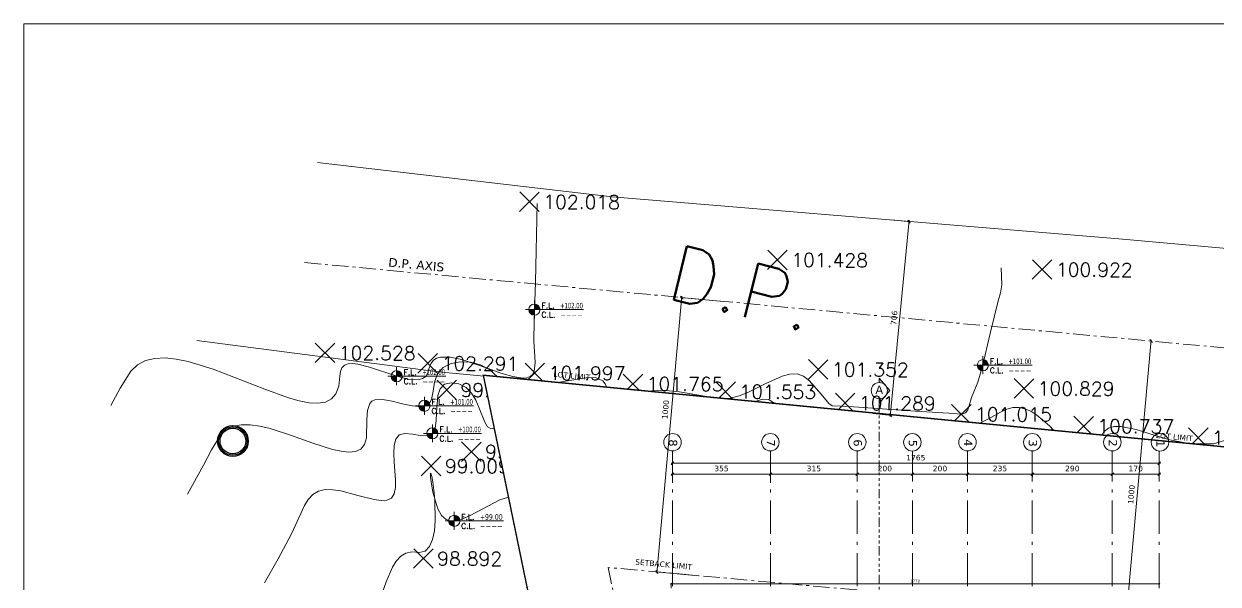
# Model space of a CAD drawing. Header units: inches. Extents: x -48 to 777, y -156 to 510.
# Drawn here: x 169.95 to 213.27, y 254.98 to 275.31 of the extents above; entities that cross this region are included whole.
import ezdxf
from ezdxf.enums import TextEntityAlignment as Align

# ---------------------------------------------------------------- set-up
doc = ezdxf.new("R2010")
doc.units = ezdxf.units.IN
doc.header["$MEASUREMENT"] = 0
doc.set_wipeout_variables(frame=1)
for name, pattern in [('ACAD_ISO06W100', [36, 24, -3, 0, -3, 0, -3, 0, -3]), ('ACAD_ISO10W100', [18, 12, -3, 0, -3]), ('HIDDEN', [0.375, 0.25, -0.125]), ('NUHA', [1.45, 0.75, -0.25, 0.2, -0.25])]:
    doc.linetypes.add(name, pattern=pattern)
doc.layers.get('Defpoints').update_dxf_attribs({"lineweight": 5})
for name, color, linetype, lineweight in [('A-ANNOTATION', 34, 'Continuous', 5), ('A-AXIS', 253, 'ACAD_ISO10W100', 5), ('A-AXIS ST', 251, 'ACAD_ISO10W100', 5), ('A-DIM', 9, 'Continuous', 5), ('A-HIDDEN', 254, 'HIDDEN', 5), ('A-LEVELS', 139, 'Continuous', 20), ('A-LIMIT LOT', 235, 'ACAD_ISO10W100', 20), ('A-LIMIT ROAD', 69, 'Continuous', 20), ('A-NOTES', 151, 'Continuous', 20), ('A-SIGNS1', 20, 'Continuous', 15), ('A-SIGNS2', 30, 'Continuous', 15), ('A-TEXT', 50, 'Continuous', 15)]:
    doc.layers.add(name, color=color, linetype=linetype, lineweight=lineweight)
doc.layers.add('pts pc', color=7, linetype='Continuous')
doc.styles.add('2mm', font='simplex.shx', dxfattribs={"height": 0.5})
doc.styles.add('5mm', font='simplex_.ttf', dxfattribs={"height": 5})
doc.styles.add('ROMAND', font='verdana.ttf')
doc.styles.add('ROMANS', font='romans__.ttf', dxfattribs={"height": 0.14})
doc.styles.add('Stretch', font='GOTHIC.TTF', dxfattribs={"width": 0.75, "height": 0.2})
doc.dimstyles.new('M-1.100', dxfattribs={"dimtxt": 0.2, "dimasz": 0.1, "dimexe": 0.05, "dimexo": 0.05, "dimgap": 0.1, "dimtad": 1, "dimlfac": 100, "dimrnd": 0.5, "dimzin": 9, "dimdsep": 46, "dimtxsty": 'ROMAND', "dimblk": 'OBLIQUE', "dimcen": 1, "dimdle": 0.05, "dimclrd": 256, "dimclre": 256, "dimclrt": 2, "dimadec": 0, "dimazin": 0, "dimtfac": 0.666667, "dimtmove": 2, "dimatfit": 3, "dimfxl": 0.04, "dimtolj": 1, "dimtzin": 5, "dimlwd": -1, "dimlwe": -1, "dimarcsym": 0})
doc.dimstyles.new('M-1.50', dxfattribs={"dimtxt": 0.1, "dimasz": 0.05, "dimexe": 0.025, "dimexo": 0.025, "dimgap": 0.05, "dimtad": 1, "dimlfac": 100, "dimrnd": 0.5, "dimzin": 9, "dimdsep": 46, "dimtxsty": 'ROMAND', "dimblk": 'OBLIQUE', "dimcen": 1, "dimdle": 0.025, "dimclrd": 256, "dimclre": 256, "dimclrt": 2, "dimadec": 0, "dimazin": 0, "dimtfac": 0.666667, "dimtmove": 2, "dimatfit": 3, "dimfxl": 0.04, "dimtolj": 1, "dimtzin": 5, "dimlwd": -1, "dimlwe": -1, "dimarcsym": 0})

# ---------------------------------------------------------------- blocks, each defined once
blk = doc.blocks.new('_Oblique')
at = {"color": 0, "linetype": 'ByBlock', "lineweight": -2}
blk.add_line((-0.5, -0.5), (0.5, 0.5), dxfattribs=at)
blk = doc.blocks.new('*D541')
at = {"layer": 'A-DIM', "transparency": 16777216}
for p, q in [((633.919, 335.179), (637.569, 335.179)), ((633.969, 334.867), (633.969, 335.229)), ((637.519, 334.867), (637.519, 335.229))]:
    blk.add_line(p, q, dxfattribs=at)
at = {"layer": 'Defpoints', "color": 0, "transparency": 16777216}
for p in [(637.519, 335.179), (633.969, 334.817), (637.519, 334.817)]:
    blk.add_point(p, dxfattribs=at)
at = {"layer": 'A-DIM', "transparency": 16777216, "xscale": 0.1, "yscale": 0.1, "zscale": 0.1, "rotation": 180}
blk.add_blockref('_Oblique', (633.969, 335.179), dxfattribs=at)
at = {"layer": 'A-DIM', "transparency": 16777216, "xscale": 0.1, "yscale": 0.1, "zscale": 0.1}
blk.add_blockref('_Oblique', (637.519, 335.179), dxfattribs=at)
at = {"layer": 'A-DIM', "color": 2, "transparency": 16777216, "insert": (635.744, 335.383), "char_height": 0.2, "attachment_point": 5, "style": 'ROMAND'}
blk.add_mtext('\\A1;355', dxfattribs=at)
blk = doc.blocks.new('*D542')
at = {"layer": 'A-DIM', "transparency": 16777216}
for p, q in [((637.469, 335.179), (640.719, 335.179)), ((637.519, 334.867), (637.519, 335.229)), ((640.669, 334.999), (640.669, 335.229))]:
    blk.add_line(p, q, dxfattribs=at)
at = {"layer": 'Defpoints', "color": 0, "transparency": 16777216}
for p in [(640.669, 335.179), (640.669, 334.949), (637.519, 334.817)]:
    blk.add_point(p, dxfattribs=at)
at = {"layer": 'A-DIM', "transparency": 16777216, "xscale": 0.1, "yscale": 0.1, "zscale": 0.1, "rotation": 180}
blk.add_blockref('_Oblique', (637.519, 335.179), dxfattribs=at)
at = {"layer": 'A-DIM', "transparency": 16777216, "xscale": 0.1, "yscale": 0.1, "zscale": 0.1}
blk.add_blockref('_Oblique', (640.669, 335.179), dxfattribs=at)
at = {"layer": 'A-DIM', "color": 2, "transparency": 16777216, "insert": (639.094, 335.383), "char_height": 0.2, "attachment_point": 5, "style": 'ROMAND'}
blk.add_mtext('\\A1;315', dxfattribs=at)
blk = doc.blocks.new('*D543')
at = {"layer": 'A-DIM', "transparency": 16777216}
for p, q in [((640.619, 335.179), (642.719, 335.179)), ((640.669, 334.999), (640.669, 335.229)), ((642.669, 335.065), (642.669, 335.229))]:
    blk.add_line(p, q, dxfattribs=at)
at = {"layer": 'Defpoints', "color": 0, "transparency": 16777216}
for p in [(640.669, 334.949), (642.669, 335.179), (642.669, 335.015)]:
    blk.add_point(p, dxfattribs=at)
at = {"layer": 'A-DIM', "transparency": 16777216, "xscale": 0.1, "yscale": 0.1, "zscale": 0.1, "rotation": 180}
blk.add_blockref('_Oblique', (640.669, 335.179), dxfattribs=at)
at = {"layer": 'A-DIM', "transparency": 16777216, "xscale": 0.1, "yscale": 0.1, "zscale": 0.1}
blk.add_blockref('_Oblique', (642.669, 335.179), dxfattribs=at)
at = {"layer": 'A-DIM', "color": 2, "transparency": 16777216, "insert": (641.669, 335.383), "char_height": 0.2, "attachment_point": 5, "style": 'ROMAND'}
blk.add_mtext('\\A1;200', dxfattribs=at)
blk = doc.blocks.new('*D544')
at = {"layer": 'A-DIM', "transparency": 16777216}
for p, q in [((642.619, 335.179), (644.719, 335.179)), ((642.669, 335.065), (642.669, 335.229)), ((644.669, 335.065), (644.669, 335.229))]:
    blk.add_line(p, q, dxfattribs=at)
at = {"layer": 'Defpoints', "color": 0, "transparency": 16777216}
for p in [(642.669, 335.015), (644.669, 335.179), (644.669, 335.015)]:
    blk.add_point(p, dxfattribs=at)
at = {"layer": 'A-DIM', "transparency": 16777216, "xscale": 0.1, "yscale": 0.1, "zscale": 0.1, "rotation": 180}
blk.add_blockref('_Oblique', (642.669, 335.179), dxfattribs=at)
at = {"layer": 'A-DIM', "transparency": 16777216, "xscale": 0.1, "yscale": 0.1, "zscale": 0.1}
blk.add_blockref('_Oblique', (644.669, 335.179), dxfattribs=at)
at = {"layer": 'A-DIM', "color": 2, "transparency": 16777216, "insert": (643.669, 335.383), "char_height": 0.2, "attachment_point": 5, "style": 'ROMAND'}
blk.add_mtext('\\A1;200', dxfattribs=at)
blk = doc.blocks.new('*D545')
at = {"layer": 'A-DIM', "transparency": 16777216}
for p, q in [((644.619, 335.179), (647.069, 335.179)), ((644.669, 335.065), (644.669, 335.229)), ((647.019, 335.065), (647.019, 335.229))]:
    blk.add_line(p, q, dxfattribs=at)
at = {"layer": 'Defpoints', "color": 0, "transparency": 16777216}
for p in [(644.669, 335.015), (647.019, 335.179), (647.019, 335.015)]:
    blk.add_point(p, dxfattribs=at)
at = {"layer": 'A-DIM', "transparency": 16777216, "xscale": 0.1, "yscale": 0.1, "zscale": 0.1, "rotation": 180}
blk.add_blockref('_Oblique', (644.669, 335.179), dxfattribs=at)
at = {"layer": 'A-DIM', "transparency": 16777216, "xscale": 0.1, "yscale": 0.1, "zscale": 0.1}
blk.add_blockref('_Oblique', (647.019, 335.179), dxfattribs=at)
at = {"layer": 'A-DIM', "color": 2, "transparency": 16777216, "insert": (645.844, 335.383), "char_height": 0.2, "attachment_point": 5, "style": 'ROMAND'}
blk.add_mtext('\\A1;235', dxfattribs=at)
blk = doc.blocks.new('*D546')
at = {"layer": 'A-DIM', "transparency": 16777216}
for p, q in [((646.969, 335.179), (649.969, 335.179)), ((647.019, 335.065), (647.019, 335.229)), ((649.919, 335.083), (649.919, 335.229))]:
    blk.add_line(p, q, dxfattribs=at)
at = {"layer": 'Defpoints', "color": 0, "transparency": 16777216}
for p in [(647.019, 335.015), (649.919, 335.179), (649.919, 335.033)]:
    blk.add_point(p, dxfattribs=at)
at = {"layer": 'A-DIM', "transparency": 16777216, "xscale": 0.1, "yscale": 0.1, "zscale": 0.1, "rotation": 180}
blk.add_blockref('_Oblique', (647.019, 335.179), dxfattribs=at)
at = {"layer": 'A-DIM', "transparency": 16777216, "xscale": 0.1, "yscale": 0.1, "zscale": 0.1}
blk.add_blockref('_Oblique', (649.919, 335.179), dxfattribs=at)
at = {"layer": 'A-DIM', "color": 2, "transparency": 16777216, "insert": (648.469, 335.383), "char_height": 0.2, "attachment_point": 5, "style": 'ROMAND'}
blk.add_mtext('\\A1;290', dxfattribs=at)
blk = doc.blocks.new('*D547')
at = {"layer": 'A-DIM', "transparency": 16777216}
for p, q in [((649.869, 335.179), (651.669, 335.179)), ((649.919, 335.083), (649.919, 335.229)), ((651.619, 335.036), (651.619, 335.229))]:
    blk.add_line(p, q, dxfattribs=at)
at = {"layer": 'Defpoints', "color": 0, "transparency": 16777216}
for p in [(649.919, 335.033), (651.619, 335.179), (651.619, 334.986)]:
    blk.add_point(p, dxfattribs=at)
at = {"layer": 'A-DIM', "transparency": 16777216, "xscale": 0.1, "yscale": 0.1, "zscale": 0.1, "rotation": 180}
blk.add_blockref('_Oblique', (649.919, 335.179), dxfattribs=at)
at = {"layer": 'A-DIM', "transparency": 16777216, "xscale": 0.1, "yscale": 0.1, "zscale": 0.1}
blk.add_blockref('_Oblique', (651.619, 335.179), dxfattribs=at)
at = {"layer": 'A-DIM', "color": 2, "transparency": 16777216, "insert": (650.769, 335.383), "char_height": 0.2, "attachment_point": 5, "style": 'ROMAND'}
blk.add_mtext('\\A1;170', dxfattribs=at)
blk = doc.blocks.new('*D548')
at = {"layer": 'A-DIM', "transparency": 16777216}
for p, q in [((651.669, 335.572), (633.919, 335.572)), ((633.969, 334.867), (633.969, 335.622)), ((651.619, 335.036), (651.619, 335.622))]:
    blk.add_line(p, q, dxfattribs=at)
at = {"layer": 'Defpoints', "color": 0, "transparency": 16777216}
for p in [(633.969, 335.572), (651.619, 334.986), (633.969, 334.817)]:
    blk.add_point(p, dxfattribs=at)
at = {"layer": 'A-DIM', "transparency": 16777216, "xscale": 0.1, "yscale": 0.1, "zscale": 0.1, "rotation": 180}
blk.add_blockref('_Oblique', (633.969, 335.572), dxfattribs=at)
at = {"layer": 'A-DIM', "transparency": 16777216, "xscale": 0.1, "yscale": 0.1, "zscale": 0.1}
blk.add_blockref('_Oblique', (651.619, 335.572), dxfattribs=at)
at = {"layer": 'A-DIM', "color": 2, "transparency": 16777216, "insert": (642.794, 335.776), "char_height": 0.2, "attachment_point": 5, "style": 'ROMAND'}
blk.add_mtext('\\A1;1765', dxfattribs=at)
blk = doc.blocks.new('*D1070')
at = {"layer": 'A-DIM', "transparency": 16777216}
for p, q in [((193.402, 254.987), (211.152, 254.987)), ((193.427, 254.833), (193.427, 255.012)), ((211.127, 254.833), (211.127, 255.012))]:
    blk.add_line(p, q, dxfattribs=at)
at = {"layer": 'Defpoints', "color": 0, "transparency": 16777216}
for p in [(193.427, 254.808), (211.127, 254.987), (211.127, 254.808)]:
    blk.add_point(p, dxfattribs=at)
at = {"layer": 'A-DIM', "transparency": 16777216, "xscale": 0.05, "yscale": 0.05, "zscale": 0.05, "rotation": 180}
blk.add_blockref('_Oblique', (193.427, 254.987), dxfattribs=at)
at = {"layer": 'A-DIM', "transparency": 16777216, "xscale": 0.05, "yscale": 0.05, "zscale": 0.05}
blk.add_blockref('_Oblique', (211.127, 254.987), dxfattribs=at)
at = {"layer": 'A-DIM', "color": 2, "transparency": 16777216, "insert": (202.277, 255.089), "char_height": 0.1, "attachment_point": 5, "style": 'ROMAND'}
blk.add_mtext('\\A1;1770', dxfattribs=at)
blk = doc.blocks.new('*D970')
at = {"layer": 'A-DIM', "transparency": 16777216}
for p, q in [((-315981.387, -27887.929), (-315982.076, -27895.053)), ((-315982.014, -27887.918), (-315981.342, -27887.983)), ((-315982.693, -27894.943), (-315982.021, -27895.008))]:
    blk.add_line(p, q, dxfattribs=at)
at = {"layer": 'Defpoints', "color": 0, "transparency": 16777216}
for p in [(-315982.064, -27887.914), (-315982.743, -27894.939), (-315982.071, -27895.004)]:
    blk.add_point(p, dxfattribs=at)
at = {"layer": 'A-DIM', "transparency": 16777216, "xscale": 0.1, "yscale": 0.1, "zscale": 0.1}
for p, rotation in [((-315981.391, -27887.979), 84.4767322995288), ((-315982.071, -27895.004), 264.4767322995288)]:
    blk.add_blockref('_Oblique', p, dxfattribs=dict(at, rotation=rotation))
at = {"layer": 'A-DIM', "color": 2, "transparency": 16777216, "insert": (-315981.934, -27891.471), "char_height": 0.2, "attachment_point": 5, "rotation": 84.4767, "style": 'ROMAND'}
blk.add_mtext('\\A1;706', dxfattribs=at)
blk = doc.blocks.new('*D971')
at = {"layer": 'A-DIM', "transparency": 16777216}
for p, q in [((-315989.632, -27890.686), (-315990.54, -27900.737)), ((-315988.126, -27890.872), (-315989.686, -27890.731)), ((-315989.025, -27900.824), (-315990.585, -27900.683))]:
    blk.add_line(p, q, dxfattribs=at)
at = {"layer": 'Defpoints', "color": 0, "transparency": 16777216}
for p in [(-315988.077, -27890.877), (-315990.535, -27900.687), (-315988.975, -27900.828)]:
    blk.add_point(p, dxfattribs=at)
at = {"layer": 'A-DIM', "transparency": 16777216, "xscale": 0.1, "yscale": 0.1, "zscale": 0.1}
for p, rotation in [((-315989.636, -27890.736), 84.83901183361434), ((-315990.535, -27900.687), 264.8390118336143)]:
    blk.add_blockref('_Oblique', p, dxfattribs=dict(at, rotation=rotation))
at = {"layer": 'A-DIM', "color": 2, "transparency": 16777216, "insert": (-315990.223, -27894.799), "char_height": 0.2, "attachment_point": 5, "rotation": 84.839, "style": 'ROMAND'}
blk.add_mtext('\\A1;1000', dxfattribs=at)
blk = doc.blocks.new('*D972')
at = {"layer": 'A-DIM', "transparency": 16777216}
blk.add_line((-315972.608, -27892.263), (-315973.513, -27902.275), dxfattribs=at)
at = {"layer": 'Defpoints', "color": 0, "transparency": 16777216}
for p in [(-315972.613, -27892.312), (-315973.508, -27902.225), (-315973.508, -27902.225)]:
    blk.add_point(p, dxfattribs=at)
at = {"layer": 'A-DIM', "transparency": 16777216, "xscale": 0.1, "yscale": 0.1, "zscale": 0.1}
for p, rotation in [((-315972.613, -27892.312), 84.83901183355006), ((-315973.508, -27902.225), 264.8390118335501)]:
    blk.add_blockref('_Oblique', p, dxfattribs=dict(at, rotation=rotation))
at = {"layer": 'A-DIM', "color": 2, "transparency": 16777216, "insert": (-315973.33, -27897.876), "char_height": 0.2, "attachment_point": 5, "rotation": 84.839, "style": 'ROMAND'}
blk.add_mtext('\\A1;1000', dxfattribs=at)
blk = doc.blocks.new('GXFHGCGFCD')
at = {"layer": 'A-SIGNS1', "linetype": 'NUHA'}
h = blk.add_hatch(color=256, dxfattribs=at)
h.paths.add_polyline_path([(90.382, 61.33), (90.382, 61.17), (90.542, 61.17, 0.414214)])
h.paths.add_polyline_path([(90.382, 61.17), (90.222, 61.17, 0.414214), (90.382, 61.01)])
at = {"layer": 'A-SIGNS1'}
for p, q in [((90.382, 60.914), (90.382, 61.426)), ((90.126, 61.17), (91.79, 61.17))]:
    blk.add_line(p, q, dxfattribs=at)
blk.add_circle((90.382, 61.17), 0.16, dxfattribs=at)
blk = doc.blocks.new('DGXFHXFGDFD')
at = {"layer": 'A-SIGNS1'}
blk.add_blockref('GXFHGCGFCD', (0, 0), dxfattribs=at)
at = {"layer": 'A-SIGNS2', "linetype": 'NUHA', "style": 'ROMANS'}
for s, p in [('F.L.', (90.583, 61.203)), ('C.L.', (90.583, 60.941))]:
    blk.add_text(s, height=0.16, dxfattribs=at).set_placement(p)
at = {"layer": 'A-SIGNS2', "style": 'ROMANS', "width": 0.910135, "flags": 4}
for tag, p, p2 in [('NIV.FINI', (91.116, 61.203), (91.79, 61.203)), ('NIV.BETON', (91.116, 60.941), (91.79, 60.941))]:
    blk.add_attdef(tag, text='', height=0.16, dxfattribs=at).set_placement(p, p2, align=Align.FIT)
blk = doc.blocks.new('ZDGFHGCGFF')
h = blk.add_hatch(color=256)
h.paths.add_polyline_path([(94.086, 59.804), (94.151, 59.726, 0.223535), (94.086, 59.756)])
h.paths.add_polyline_path([(94.151, 59.726), (94.195, 59.673), (94.151, 59.619, 0.17452), (94.17, 59.673, 0.17452)])
h.paths.add_polyline_path([(94.086, 59.589, 0.223535), (94.151, 59.619), (94.086, 59.541)])
for p, q in [((94.086, 59.756), (94.086, 59.804)), ((94.086, 59.804), (94.195, 59.673)), ((94.195, 59.673), (94.086, 59.541)), ((94.086, 59.541), (94.086, 59.589))]:
    blk.add_line(p, q)
blk.add_circle((94.086, 59.673), 0.0839)
blk = doc.blocks.new('GDFZXHGGBV')
at = {"layer": 'A-SIGNS1'}
blk.add_blockref('ZDGFHGCGFF', (0.388, 0), dxfattribs=at)
at = {"layer": 'A-SIGNS2', "linetype": 'ACAD_ISO06W100', "ltscale": 0.01, "style": 'Stretch', "flags": 12}
blk.add_attdef('A', text='', height=0.0883, dxfattribs=at).set_placement((94.474, 59.682), align=Align.MIDDLE)
blk = doc.blocks.new('AXIS')
at = {"layer": 'A-ANNOTATION'}
for centre in [(633.96853, 336.33642), (637.51853, 336.33642), (640.66853, 336.33642), (642.66853, 336.33501), (644.66853, 336.33642), (647.01853, 336.33642), (649.92022, 336.33642), (651.64843, 336.33501)]:
    blk.add_circle(centre, 0.31723, dxfattribs=at)
at = {"layer": 'A-AXIS ST', "ltscale": 0.1}
for p, q in [((633.96853, 296.91777), (633.96853, 336.01919)), ((637.51853, 296.91777), (637.51853, 336.01919)), ((640.66853, 296.91777), (640.66853, 336.01919)), ((642.66853, 296.91777), (642.66853, 336.01919)), ((644.66853, 296.91777), (644.66853, 336.01919)), ((647.01853, 296.91777), (647.01853, 336.01919)), ((649.91853, 296.91777), (649.91853, 336.01919)), ((651.61853, 296.91777), (651.61853, 336.01919))]:
    blk.add_line(p, q, dxfattribs=at)
at = {"layer": 'A-ANNOTATION', "char_height": 0.3, "width": 5.0170833, "attachment_point": 1, "rotation": 270, "style": 'ROMAND'}
for s, insert in [('\\pi2.402;8', (634.13847, 338.84375)), ('\\pi2.4059;7', (637.68847, 338.84375)), ('\\pi2.4024;6', (640.83847, 338.84375)), ('\\pi2.4108;5', (642.83847, 338.84233)), ('\\pi2.3951;4', (644.83697, 338.84375)), ('\\pi2.4097;3', (647.18847, 338.84375)), ('\\pi2.407;2', (650.09016, 338.84374)), ('\\pi2.4273;1', (651.81838, 338.84233))]:
    blk.add_mtext(s, dxfattribs=dict(at, insert=insert))
at = {"layer": 'A-DIM'}
for base, p1, p2, picture, middle in [((633.96853, 335.57217), (651.61853, 334.98568), (633.96853, 334.81666), '*D548', (642.79353, 335.77613)), ((637.51853, 335.17924), (633.96853, 334.81666), (637.51853, 334.81666), '*D541', (635.74353, 335.3834)), ((640.66853, 335.17924), (637.51853, 334.81666), (640.66853, 334.9485), '*D542', (639.09353, 335.3834)), ((642.66853, 335.17924), (640.66853, 334.9485), (642.66853, 335.01471), '*D543', (641.66853, 335.3834)), ((644.66853, 335.17924), (642.66853, 335.01471), (644.66853, 335.01475), '*D544', (643.66853, 335.3834)), ((647.01853, 335.17924), (644.66853, 335.01475), (647.01853, 335.01475), '*D545', (645.84353, 335.3834)), ((649.91853, 335.17924), (647.01853, 335.01475), (649.91853, 335.03273), '*D546', (648.46853, 335.3834)), ((651.61853, 335.17924), (649.91853, 335.03273), (651.61853, 334.98568), '*D547', (650.76853, 335.38333))]:
    dim = blk.add_linear_dim(base=base, p1=p1, p2=p2, dimstyle='M-1.100', dxfattribs=at)
    dim.commit()
    dim.dimension.update_dxf_attribs({"geometry": picture, "text_midpoint": middle})
blk = doc.blocks.new('LOT 688  TOPOGRAPHIC PLAN')
blk.add_circle((-316005.9171, -27895.93821), 0.55739)
at = {"layer": 'A-HIDDEN', "linetype": 'ACAD_ISO10W100', "ltscale": 0.05}
blk.add_line((-316003.31537, -27889.46215), (-315961.40493, -27893.35283), dxfattribs=at)
at = {"layer": 'A-LEVELS', "linetype": 'Continuous'}
for points in [[(-316010.34114, -27894.64581), (-316010.00251, -27894.01943), (-316009.62351, -27893.40383), (-316009.37992, -27893.17021), (-316009.08748, -27893.01798), (-316008.7518, -27892.93897), (-316008.37881, -27892.92432), (-316007.97444, -27892.96518), (-316007.54463, -27893.05271), (-316006.6324, -27893.33239), (-316004.76361, -27894.06247), (-316003.90195, -27894.37129), (-316003.51007, -27894.48068), (-316003.15206, -27894.54826), (-316002.83385, -27894.56517), (-316002.56138, -27894.52258), (-316002.34059, -27894.41164), (-316002.17739, -27894.22349), (-316002.07772, -27893.94929), (-316002.04, -27893.58977), (-316002.01605, -27893.41372), (-316001.95978, -27893.27679), (-316001.86426, -27893.18783), (-316001.73395, -27893.14124), (-316001.57362, -27893.13104), (-316001.38803, -27893.15127), (-316000.96012, -27893.25911), (-316000.0107, -27893.57714), (-315999.5654, -27893.69179), (-315999.1905, -27893.71318), (-315999.04136, -27893.67397), (-315998.92411, -27893.59353), (-315998.84351, -27893.46589), (-315998.79683, -27893.29467), (-315998.74187, -27893.13398), (-315998.65411, -27893.01538), (-315998.53605, -27892.93585), (-315998.39102, -27892.89133), (-315998.03347, -27892.89091), (-315997.60824, -27892.98143), (-315996.66184, -27893.30447), (-315996.19421, -27893.47158), (-315995.766, -27893.59882), (-315995.40397, -27893.65349), (-315995.25615, -27893.64339), (-315995.13492, -27893.60288), (-315995.04362, -27893.52788), (-315994.98548, -27893.41445), (-315994.95535, -27893.08726), (-315995.00701, -27892.30014), (-315994.99391, -27891.58421), (-315994.94398, -27890.17883), (-315994.88611, -27887.32207)], [(-316007.5579, -27897.86741), (-316006.97798, -27896.81437), (-316006.69092, -27896.25364), (-316006.36504, -27895.72494), (-316006.15768, -27895.52825), (-316005.90678, -27895.4032), (-316005.61537, -27895.34633), (-316005.29036, -27895.34757), (-316004.93862, -27895.39684), (-316004.56705, -27895.48407), (-316003.79195, -27895.73212), (-316003.02018, -27896.01112), (-316002.30684, -27896.24048), (-316001.9893, -27896.31136), (-316001.70703, -27896.33962), (-316001.46692, -27896.31516), (-316001.27585, -27896.22793), (-316001.14072, -27896.06784), (-316001.06838, -27895.82488), (-316001.05622, -27895.15648), (-316001.0371, -27894.82978), (-316000.95335, -27894.57779), (-316000.8742, -27894.49608), (-316000.76692, -27894.44805), (-316000.48419, -27894.4336), (-316000.13983, -27894.49289), (-315999.76893, -27894.5838), (-315999.4066, -27894.66421), (-315999.08795, -27894.69199), (-315998.84808, -27894.62503), (-315998.76847, -27894.54306), (-315998.71562, -27894.42803), (-315998.6575, -27894.13068), (-315998.60653, -27893.79859), (-315998.49541, -27893.49756), (-315998.28608, -27893.27282), (-315997.99834, -27893.12875), (-315997.65882, -27893.06495), (-315997.29414, -27893.08101), (-315996.93091, -27893.17654), (-315996.59576, -27893.35111), (-315996.31531, -27893.60434), (-315996.11265, -27893.93039), (-315995.9661, -27894.25485), (-315995.89754, -27894.37855), (-315995.82329, -27894.45617), (-315995.73684, -27894.47282), (-315995.63545, -27894.42812), (-315995.39538, -27894.22406), (-315995.11945, -27893.98795), (-315994.97324, -27893.90319), (-315994.82431, -27893.86479), (-315994.50834, -27893.87419), (-315993.04556, -27893.63094), (-315992.74, -27893.64814), (-315992.50312, -27893.75982), (-315992.41741, -27893.86096), (-315992.35723, -27893.99758), (-315992.3099, -27894.36733), (-315992.2912, -27894.54351), (-315992.24678, -27894.66197), (-315992.15526, -27894.68448), (-315992.01817, -27894.61526), (-315991.72712, -27894.43017), (-315991.45875, -27894.28867), (-315990.9198, -27894.12629), (-315990.3316, -27894.09384), (-315989.71284, -27894.15121), (-315989.08699, -27894.25808), (-315988.47648, -27894.37204), (-315988.17611, -27894.4021), (-315987.87131, -27894.38354), (-315987.55845, -27894.30344), (-315987.24056, -27894.1766), (-315986.60589, -27893.8589), (-315985.99967, -27893.58272), (-315985.71733, -27893.50778), (-315985.45424, -27893.50033), (-315985.21445, -27893.5794), (-315985.00086, -27893.7598), (-315984.59476, -27894.22025), (-315984.39776, -27894.45612), (-315984.30182, -27894.58032), (-315984.18473, -27894.66072), (-315983.57567, -27894.68844), (-315981.16332, -27894.85212), (-315979.94808, -27894.931), (-315979.64534, -27894.95613), (-315979.49423, -27894.96924), (-315979.35005, -27894.91888), (-315979.25708, -27894.80117), (-315979.2121, -27894.65444), (-315979.12632, -27894.35818), (-315978.903, -27893.80002), (-315978.72595, -27893.22274), (-315978.45451, -27892.0347), (-315978.15944, -27890.85643), (-315978.0747, -27890.56433), (-315978.03152, -27890.26698), (-315978.04603, -27889.6599)], [(-316000.55746, -27901.62691), (-316000.35708, -27901.04892), (-316000.1287, -27900.51413), (-315999.99073, -27900.29307), (-315999.82983, -27900.11897), (-315999.6407, -27900.00388), (-315999.41801, -27899.95985), (-315999.16598, -27899.97879), (-315998.94736, -27899.92927), (-315998.78659, -27899.76575), (-315998.67648, -27899.51181), (-315998.60967, -27899.19147), (-315998.5788, -27898.82873), (-315998.59543, -27898.0721), (-315998.6282, -27897.72622), (-315998.66745, -27897.43397), (-315998.70583, -27897.21936), (-315998.73596, -27897.1064), (-315998.75051, -27897.1189), (-315998.74411, -27897.26036), (-315998.71503, -27897.49686), (-315998.66196, -27897.79047), (-315998.47852, -27898.39721), (-315998.3455, -27898.63445), (-315998.18362, -27898.782), (-315997.99514, -27898.84101), (-315997.78359, -27898.82692), (-315997.55252, -27898.75521), (-315997.30548, -27898.64136), (-315996.22863, -27898.07431), (-315995.95499, -27897.98205), (-315995.68661, -27897.94009), (-315995.17065, -27897.9811), (-315994.67945, -27898.0386), (-315994.44188, -27898.01635), (-315994.20863, -27897.94567), (-315993.29056, -27897.48369), (-315992.82933, -27897.28401), (-315992.35696, -27897.11797), (-315991.86048, -27897.03512), (-315991.34837, -27897.00787), (-315990.31233, -27897.0048), (-315989.80593, -27896.97135), (-315989.31899, -27896.87817), (-315988.85994, -27896.69749), (-315988.42484, -27896.43987), (-315987.99419, -27896.16424), (-315987.54744, -27895.93267), (-315987.06712, -27895.7969), (-315986.57076, -27895.69041), (-315985.59059, -27895.43506), (-315985.0922, -27895.41849), (-315984.58898, -27895.45231), (-315982.57726, -27895.58247), (-315981.55643, -27895.79323), (-315980.53184, -27896.03445), (-315980.02526, -27896.10156), (-315979.5263, -27896.09836), (-315979.03781, -27895.99888), (-315978.56266, -27895.7778), (-315978.33151, -27895.64341), (-315978.10649, -27895.56636), (-315977.88836, -27895.60262), (-315977.67265, -27895.73877), (-315977.22452, -27896.15999), (-315976.74771, -27896.65985), (-315975.77675, -27897.71175), (-315975.31858, -27898.1783), (-315974.90261, -27898.54827), (-315974.71608, -27898.68368), (-315974.54684, -27898.77892), (-315974.39715, -27898.82864), (-315974.26925, -27898.82749), (-315974.1654, -27898.77015), (-315974.08784, -27898.65126), (-315974.03774, -27898.46758), (-315974.00923, -27898.22944), (-315973.98233, -27897.65259), (-315973.93782, -27897.0465), (-315973.8873, -27896.7718), (-315973.80638, -27896.53695), (-315973.68639, -27896.35769), (-315973.51875, -27896.2496), (-315973.30276, -27896.21533), (-315973.05183, -27896.23434), (-315972.50478, -27896.34032), (-315971.98349, -27896.40413), (-315971.4898, -27896.42146), (-315970.98844, -27896.46888), (-315970.4885, -27896.5576), (-315969.98591, -27896.58416)], [(-315984.76299, -27901.44127), (-315983.03305, -27901.03153), (-315982.17605, -27900.81323), (-315981.3012, -27900.63057), (-315980.3909, -27900.51656), (-315979.95952, -27900.41536), (-315979.77651, -27900.30285), (-315979.61232, -27900.14969), (-315978.96618, -27899.39156), (-315978.27808, -27898.62505), (-315977.9144, -27898.30944), (-315977.53565, -27898.07661), (-315977.14032, -27897.9548), (-315976.72692, -27897.97228), (-315976.51302, -27898.04185), (-315976.295, -27898.15164), (-315975.85283, -27898.46847), (-315975.41301, -27898.87507), (-315974.98815, -27899.32357), (-315974.59088, -27899.7661), (-315974.23382, -27900.1548), (-315973.92959, -27900.44179), (-315973.80123, -27900.53219), (-315973.69082, -27900.57921), (-315973.59993, -27900.57687), (-315973.53013, -27900.51918), (-315973.48259, -27900.40109), (-315973.4536, -27900.22815), (-315973.4239, -27899.76759), (-315973.38598, -27899.23773), (-315973.28473, -27898.73891), (-315973.19313, -27898.53251), (-315973.06505, -27898.37149), (-315972.89588, -27898.26489), (-315972.69255, -27898.20413), (-315972.2255, -27898.1639), (-315971.7479, -27898.13842), (-315971.30902, -27898.06078), (-315970.43412, -27897.89397), (-315969.55528, -27897.75116)]]:
    blk.add_lwpolyline(points, dxfattribs=at)
at = {"layer": 'A-LEVELS', "color": 209, "linetype": 'Continuous'}
blk.add_lwpolyline([(-316004.77465, -27901.08901), (-316004.27276, -27900.21677), (-316003.78649, -27899.30078), (-316003.32458, -27898.27477), (-316003.18093, -27898.05707), (-316003.01186, -27897.88072), (-316002.81025, -27897.75868), (-316002.57032, -27897.70178), (-316002.29717, -27897.70344), (-316002.00119, -27897.74858), (-316001.38247, -27897.90874), (-316000.79761, -27898.06114), (-316000.54395, -27898.09658), (-316000.33005, -27898.08466), (-316000.16634, -27898.01025), (-316000.06299, -27897.85854), (-316000.01876, -27897.62984), (-316000.01679, -27897.34513), (-316000.06759, -27896.69761), (-316000.08436, -27896.37976), (-316000.07137, -27896.09582), (-316000.01062, -27895.86829), (-315999.8841, -27895.71964), (-315999.67613, -27895.66949), (-315999.40579, -27895.69471), (-315999.11891, -27895.73915), (-315998.86206, -27895.74583), (-315998.68003, -27895.65988), (-315998.58122, -27895.47004), (-315998.53974, -27895.20621), (-315998.52831, -27894.89989), (-315998.48664, -27894.28586), (-315998.40189, -27894.04115), (-315998.23838, -27893.8799), (-315997.994, -27893.82156), (-315997.7164, -27893.86172), (-315997.45904, -27893.99312), (-315997.25645, -27894.20226), (-315997.10078, -27894.46182), (-315996.97846, -27894.74253), (-315996.77952, -27895.25048), (-315996.67573, -27895.41924), (-315996.55101, -27895.4924), (-315996.39767, -27895.45923), (-315996.2184, -27895.34161), (-315995.79711, -27894.95388), (-315995.3172, -27894.53096), (-315995.06466, -27894.36936), (-315994.80874, -27894.27461), (-315994.27122, -27894.25672), (-315993.98456, -27894.23679), (-315993.72851, -27894.25809), (-315993.53968, -27894.37129), (-315993.43865, -27894.60317), (-315993.38503, -27895.23683), (-315993.36207, -27895.5263), (-315993.29478, -27895.72268), (-315993.23351, -27895.7684), (-315993.14911, -27895.77167), (-315992.92623, -27895.67622), (-315992.41532, -27895.32744), (-315991.94896, -27895.01543), (-315991.50732, -27894.77731), (-315991.05676, -27894.62993), (-315990.56626, -27894.58845), (-315990.04638, -27894.64169), (-315989.0303, -27894.87623), (-315988.52526, -27894.95053), (-315988.00834, -27894.92146), (-315987.74217, -27894.85063), (-315987.47013, -27894.73709), (-315986.93593, -27894.48745), (-315986.69135, -27894.41993), (-315986.4735, -27894.43637), (-315986.28996, -27894.56739), (-315986.12565, -27894.77568), (-315985.94557, -27894.96421), (-315985.72393, -27895.05986), (-315985.46887, -27895.07885), (-315985.19588, -27895.0566), (-315984.6565, -27895.02676), (-315984.14881, -27895.07141), (-315982.09686, -27895.161), (-315981.06894, -27895.27639), (-315980.03113, -27895.46472), (-315979.51931, -27895.48322), (-315979.01975, -27895.38182), (-315978.53679, -27895.14845), (-315978.07091, -27894.88806), (-315977.84431, -27894.78717), (-315977.62189, -27894.72685), (-315977.40333, -27894.71995), (-315977.18699, -27894.76596), (-315976.9708, -27894.86048), (-315976.75273, -27894.99912), (-315976.30276, -27895.39125), (-315975.34238, -27896.42417), (-315975.12303, -27896.63234), (-315974.92924, -27896.77574), (-315974.7697, -27896.83188), (-315974.65313, -27896.77827), (-315974.58382, -27896.60193), (-315974.54254, -27896.34086), (-315974.43579, -27895.78426), (-315974.3207, -27895.58989), (-315974.15693, -27895.46971), (-315973.95142, -27895.41304), (-315973.71114, -27895.40921), (-315973.15411, -27895.51729), (-315972.54154, -27895.70854), (-315971.9291, -27895.89749), (-315971.37246, -27895.99876), (-315970.8595, -27896.03713), (-315970.34632, -27896.03832), (-315969.83372, -27895.88825)], dxfattribs=at)
at = {"layer": 'A-LIMIT LOT', "linetype": 'Continuous', "const_width": 0.1}
blk.add_lwpolyline([(-315996.80172, -27893.57917), (-315985.1164, -27950.2257), (-315970.22923, -27937.16678), (-315964.6636, -27941.43051), (-315964.08799, -27936.87852), (-315969.32038, -27930.53073), (-315969.32038, -27896.23659), (-315996.80172, -27893.57917)], dxfattribs=at)
at = {"layer": 'A-LIMIT ROAD', "linetype": 'Continuous'}
for points in [[(-315992.15526, -27887.07533), (-316002.84459, -27885.83384)], [(-315992.15526, -27887.07533), (-315973.78379, -27888.60145), (-315955.13582, -27890.27286)], [(-315998.45513, -27893.43141), (-316007.22571, -27892.29341)], [(-315998.45513, -27893.43141), (-315996.80172, -27893.57917)]]:
    blk.add_lwpolyline(points, dxfattribs=at)
at = {"layer": 'pts pc', "linetype": 'Continuous'}
for points in [[(-315994.80516, -27886.90615), (-315995.51594, -27887.60935)], [(-315994.80895, -27887.61314), (-315995.51215, -27886.90236)], [(-315985.80934, -27889.0144), (-315986.52012, -27889.7176)], [(-315985.81313, -27889.72139), (-315986.51633, -27889.01061)], [(-315976.21106, -27889.36186), (-315976.92184, -27890.06506)], [(-315976.21485, -27890.06885), (-315976.91805, -27889.35807)], [(-316002.22064, -27892.38548), (-316002.93142, -27893.08868)], [(-316002.22443, -27893.09247), (-316002.92763, -27892.38169)], [(-315998.49264, -27892.76747), (-315999.20342, -27893.47067)], [(-315998.49643, -27893.47446), (-315999.19963, -27892.76368)], [(-315984.33261, -27892.98738), (-315985.04339, -27893.69058)], [(-315984.3364, -27893.69437), (-315985.0396, -27892.98359)], [(-315994.60945, -27893.11629), (-315995.32023, -27893.81949)], [(-315994.61324, -27893.82328), (-315995.31644, -27893.1125)], [(-315997.80482, -27893.73517), (-315998.5156, -27894.43837)], [(-315997.80861, -27894.44216), (-315998.51181, -27893.73138)], [(-315991.05251, -27893.51036), (-315991.76329, -27894.21356)], [(-315991.0563, -27894.21735), (-315991.7595, -27893.50657)], [(-315987.68898, -27893.7934), (-315988.39976, -27894.4966)], [(-315987.69277, -27894.50039), (-315988.39597, -27893.78961)], [(-315976.87121, -27893.67839), (-315977.58199, -27894.38159)], [(-315976.875, -27894.38538), (-315977.5782, -27893.6746)], [(-315994.14135, -27894.21781), (-315994.85213, -27894.92101)], [(-315994.14514, -27894.9248), (-315994.84834, -27894.21402)], [(-315983.35614, -27894.20763), (-315984.06692, -27894.91083)], [(-315983.35993, -27894.91462), (-315984.06313, -27894.20384)], [(-315990.33469, -27894.47822), (-315991.04547, -27895.18142)], [(-315990.33848, -27895.18521), (-315991.04168, -27894.47443)], [(-315979.14224, -27894.61123), (-315979.85302, -27895.31443)], [(-315979.14603, -27895.31822), (-315979.84923, -27894.60744)], [(-315987.1478, -27894.87931), (-315987.85858, -27895.58251)], [(-315987.15159, -27895.5863), (-315987.85479, -27894.87552)], [(-315974.7065, -27895.04401), (-315975.41728, -27895.74721)], [(-315974.71029, -27895.751), (-315975.41349, -27895.04022)], [(-315982.55772, -27895.25093), (-315983.2685, -27895.95413)], [(-315982.56151, -27895.95792), (-315983.26471, -27895.24714)], [(-315970.54569, -27895.46432), (-315971.25647, -27896.16752)], [(-315970.54948, -27896.17131), (-315971.25268, -27895.46053)], [(-315996.9128, -27895.97398), (-315997.62358, -27896.67718)], [(-315996.91659, -27896.68097), (-315997.61979, -27895.97019)], [(-315978.02338, -27895.75924), (-315978.73416, -27896.46244)], [(-315978.02717, -27896.46623), (-315978.73037, -27895.75545)], [(-315993.74773, -27896.34195), (-315994.45851, -27897.04515)], [(-315993.75152, -27897.04894), (-315994.45472, -27896.33816)], [(-315972.6659, -27896.24297), (-315973.37668, -27896.94617)], [(-315972.66969, -27896.94996), (-315973.37289, -27896.23918)], [(-315998.3716, -27896.49217), (-315999.08238, -27897.19537)], [(-315998.37539, -27897.19916), (-315999.07859, -27896.48838)], [(-315994.48913, -27898.65301), (-315995.19991, -27899.35621)], [(-315994.49292, -27899.36), (-315995.19612, -27898.64922)], [(-315986.4136, -27899.13431), (-315987.12438, -27899.83751)], [(-315986.41739, -27899.8413), (-315987.12059, -27899.13052)], [(-315998.6516, -27899.84872), (-315999.36238, -27900.55192)], [(-315998.65539, -27900.55571), (-315999.35859, -27899.84493)], [(-315979.356, -27900.34716), (-315980.06678, -27901.05036)], [(-315979.35979, -27901.05415), (-315980.06299, -27900.34337)]]:
    blk.add_lwpolyline(points, dxfattribs=at)
at = {"layer": 'pts pc'}
for centre, radius in [((-316005.9171, -27895.93821), 0.5174), ((-316005.91824, -27895.93821), 0.46554)]:
    blk.add_circle(centre, radius, dxfattribs=at)
at = {"layer": 'A-SIGNS1'}
ref = blk.add_blockref('DGXFHXFGDFD', (-316109.51107, -27968.68403), dxfattribs=dict(at, xscale=1.267200000000003, yscale=1.267200000000003, zscale=1.267200000000003))
ref.add_attrib('NIV.FINI', '+102.00', dxfattribs={"layer": 'A-SIGNS2', "height": 0.202752, "style": 'ROMAND', "width": 0.680836}).set_placement((-315994.04905, -27891.12741), (-315993.22108, -27891.12741), align=Align.FIT)
ref.add_attrib('NIV.BETON', '----', dxfattribs={"layer": 'A-SIGNS2', "height": 0.202752, "style": 'ROMAND', "width": 1.634557}).set_placement((-315994.04905, -27891.45918), (-315993.22108, -27891.45918), align=Align.FIT)
ref = blk.add_blockref('DGXFHXFGDFD', (-316114.50924, -27971.10049), dxfattribs=dict(at, xscale=1.267200000000003, yscale=1.267200000000003, zscale=1.267200000000003))
ref.add_attrib('NIV.FINI', '+102.00', dxfattribs={"layer": 'A-SIGNS2', "height": 0.202752, "style": 'ROMAND', "width": 0.680836}).set_placement((-315999.04722, -27893.54387), (-315998.21925, -27893.54387), align=Align.FIT)
ref.add_attrib('NIV.BETON', '----', dxfattribs={"layer": 'A-SIGNS2', "height": 0.202752, "style": 'ROMAND', "width": 1.634557}).set_placement((-315999.04722, -27893.87564), (-315998.21925, -27893.87564), align=Align.FIT)
ref = blk.add_blockref('DGXFHXFGDFD', (-316113.49992, -27972.17327), dxfattribs=dict(at, xscale=1.267200000000003, yscale=1.267200000000003, zscale=1.267200000000003))
ref.add_attrib('NIV.FINI', '+101.00', dxfattribs={"layer": 'A-SIGNS2', "height": 0.202752, "style": 'ROMAND', "width": 0.680836}).set_placement((-315998.0379, -27894.61666), (-315997.20993, -27894.61666), align=Align.FIT)
ref.add_attrib('NIV.BETON', '----', dxfattribs={"layer": 'A-SIGNS2', "height": 0.202752, "style": 'ROMAND', "width": 1.634557}).set_placement((-315998.0379, -27894.94842), (-315997.20993, -27894.94842), align=Align.FIT)
at = {"layer": 'A-NOTES', "linetype": 'Continuous', "style": '5mm'}
blk.add_text('D.P.', height=2, rotation=346.245633, dxfattribs=at).set_placement((-315990.25772, -27890.73069))
at = {"layer": 'A-TEXT', "insert": (-316000.26204, -27889.28746), "char_height": 0.32, "width": 71.8076328, "attachment_point": 1, "rotation": 354.696245, "style": 'ROMAND'}
blk.add_mtext('D.P. AXIS', dxfattribs=at)
at = {"layer": 'pts pc', "color": 1, "char_height": 0.5, "attachment_point": 1, "rotation": 359.692852, "style": '2mm'}
for s, insert, width in [('\\Fsimplex.shx;\\W1.0000000000;\\T1.0000000000;\\o\\l102.018', (-315994.65922, -27887.01043), 3.3571429), ('\\Fsimplex.shx;\\W1.0000000000;\\T1.0000000000;\\o\\l101.428', (-315985.66339, -27889.11869), 3.3571429), ('\\Fsimplex.shx;\\W1.0000000000;\\T1.0000000000;\\o\\l100.922', (-315976.06512, -27889.46615), 3.452381), ('\\Fsimplex.shx;\\W1.0000000000;\\T1.0000000000;\\o\\l102.528', (-316002.0747, -27892.48976), 3.452381), ('\\Fsimplex.shx;\\W1.0000000000;\\T1.0000000000;\\o\\l102.291', (-315998.3467, -27892.87175), 3.3571429), ('\\Fsimplex.shx;\\W1.0000000000;\\T1.0000000000;\\o\\l101.997', (-315994.46351, -27893.22057), 3.3571429), ('\\Fsimplex.shx;\\W1.0000000000;\\T1.0000000000;\\o\\l101.352', (-315984.18667, -27893.09166), 3.3571429), ('\\Fsimplex.shx;\\W1.0000000000;\\T1.0000000000;\\o\\l99.486', (-315997.65887, -27893.83945), 3.0714286), ('\\Fsimplex.shx;\\W1.0000000000;\\T1.0000000000;\\o\\l101.765', (-315990.90657, -27893.61465), 3.3571429), ('\\Fsimplex.shx;\\W1.0000000000;\\T1.0000000000;\\o\\l100.829', (-315976.72527, -27893.78267), 3.452381), ('\\Fsimplex.shx;\\W1.0000000000;\\T1.0000000000;\\o\\l101.553', (-315987.54304, -27893.89768), 3.3571429), ('\\Fsimplex.shx;\\W1.0000000000;\\T1.0000000000;\\o\\l99.226', (-315993.99541, -27894.3221), 3.0714286), ('\\Fsimplex.shx;\\W1.0000000000;\\T1.0000000000;\\o\\l99.449', (-315990.18875, -27894.58251), 3.0714286), ('\\Fsimplex.shx;\\W1.0000000000;\\T1.0000000000;\\o\\l101.289', (-315983.2102, -27894.31191), 3.3571429), ('\\Fsimplex.shx;\\W1.0000000000;\\T1.0000000000;\\o\\l101.015', (-315978.9963, -27894.71551), 3.2619048), ('\\Fsimplex.shx;\\W1.0000000000;\\T1.0000000000;\\o\\l99.111', (-315987.00185, -27894.9836), 2.7857143), ('\\Fsimplex.shx;\\W1.0000000000;\\T1.0000000000;\\o\\l100.737', (-315974.56056, -27895.14829), 3.452381), ('\\Fsimplex.shx;\\W1.0000000000;\\T1.0000000000;\\o\\l98.881', (-315982.41178, -27895.35521), 2.9761905), ('\\Fsimplex.shx;\\W1.0000000000;\\T1.0000000000;\\o\\l100.498', (-315970.39975, -27895.56861), 3.452381), ('\\Fsimplex.shx;\\W1.0000000000;\\T1.0000000000;\\o\\l98.348', (-315977.87744, -27895.86352), 3.0714286), ('\\Fsimplex.shx;\\W1.0000000000;\\T1.0000000000;\\o\\l99.165', (-315996.76686, -27896.07827), 2.9761905), ('\\Fsimplex.shx;\\W1.0000000000;\\T1.0000000000;\\o\\l99.147', (-315993.60179, -27896.44624), 2.9761905), ('\\Fsimplex.shx;\\W1.0000000000;\\T1.0000000000;\\o\\l98.360', (-315972.51996, -27896.34725), 3.0714286), ('\\Fsimplex.shx;\\W1.0000000000;\\T1.0000000000;\\o\\l99.009', (-315998.22566, -27896.59645), 3.0714286), ('\\Fsimplex.shx;\\W1.0000000000;\\T1.0000000000;\\o\\l98.893', (-315994.34319, -27898.7573), 3.0714286), ('\\Fsimplex.shx;\\W1.0000000000;\\T1.0000000000;\\o\\l98.379', (-315986.26765, -27899.23859), 3.0714286), ('\\Fsimplex.shx;\\W1.0000000000;\\T1.0000000000;\\o\\l98.892', (-315998.50566, -27899.953), 3.0714286), ('\\Fsimplex.shx;\\W1.0000000000;\\T1.0000000000;\\o\\l97.943', (-315979.21005, -27900.45145), 3.0714286)]:
    blk.add_mtext(s, dxfattribs=dict(at, insert=insert, width=width))
at = {"linetype": 'Continuous'}
blk.add_wipeout([(-315996.80172, -27893.57917), (-315969.32038, -27896.23659), (-315969.32038, -27930.53073), (-315964.08799, -27936.87852), (-315964.6636, -27941.43051), (-315970.22923, -27937.16678), (-315985.1164, -27950.2257)], dxfattribs=at).dxf.layer = 'A-LIMIT LOT'
at = {"layer": 'A-HIDDEN', "linetype": 'ACAD_ISO10W100', "ltscale": 0.05}
blk.add_lwpolyline([(-315992.30527, -27900.52725), (-315983.21966, -27944.57125), (-315970.69258, -27933.58259), (-315972.32038, -27931.60779), (-315972.32038, -27902.3323)], close=True, dxfattribs=at)
at = {"layer": 'A-SIGNS1'}
ref = blk.add_blockref('DGXFHXFGDFD', (-316093.24739, -27970.70338), dxfattribs=dict(at, xscale=1.267200000000003, yscale=1.267200000000003, zscale=1.267200000000003))
ref.add_attrib('NIV.FINI', '+101.00', dxfattribs={"layer": 'A-SIGNS2', "height": 0.202752, "style": 'ROMAND', "width": 0.680836}).set_placement((-315977.78537, -27893.14677), (-315976.9574, -27893.14677), align=Align.FIT)
ref.add_attrib('NIV.BETON', '----', dxfattribs={"layer": 'A-SIGNS2', "height": 0.202752, "style": 'ROMAND', "width": 1.634557}).set_placement((-315977.78537, -27893.47853), (-315976.9574, -27893.47853), align=Align.FIT)
ref = blk.add_blockref('DGXFHXFGDFD', (-316113.21193, -27973.17464), dxfattribs=dict(at, xscale=1.267200000000003, yscale=1.267200000000003, zscale=1.267200000000003))
ref.add_attrib('NIV.FINI', '+100.00', dxfattribs={"layer": 'A-SIGNS2', "height": 0.202752, "style": 'ROMAND', "width": 0.680836}).set_placement((-315997.74991, -27895.61803), (-315996.92194, -27895.61803), align=Align.FIT)
ref.add_attrib('NIV.BETON', '----', dxfattribs={"layer": 'A-SIGNS2', "height": 0.202752, "style": 'ROMAND', "width": 1.634557}).set_placement((-315997.74991, -27895.9498), (-315996.92194, -27895.9498), align=Align.FIT)
ref = blk.add_blockref('DGXFHXFGDFD', (-316112.42126, -27976.34873), dxfattribs=dict(at, xscale=1.267200000000003, yscale=1.267200000000003, zscale=1.267200000000003))
ref.add_attrib('NIV.FINI', '+99.00', dxfattribs={"layer": 'A-SIGNS2', "height": 0.202752, "style": 'ROMAND', "width": 0.797031}).set_placement((-315996.95924, -27898.79211), (-315996.13128, -27898.79211), align=Align.FIT)
ref.add_attrib('NIV.BETON', '----', dxfattribs={"layer": 'A-SIGNS2', "height": 0.202752, "style": 'ROMAND', "width": 1.634557}).set_placement((-315996.95924, -27899.12388), (-315996.13128, -27899.12388), align=Align.FIT)
at = {"layer": 'A-TEXT', "char_height": 0.2, "width": 71.8076328, "attachment_point": 1, "rotation": 354.696245, "style": 'ROMAND'}
for s, insert in [('LOT LIMIT', (-315994.28256, -27893.4079)), ('LOT LIMIT', (-315972.42789, -27895.62544)), ('SETBACK LIMIT', (-315991.31398, -27900.21764))]:
    blk.add_mtext(s, dxfattribs=dict(at, insert=insert))
at = {"layer": 'A-DIM'}
dim = blk.add_aligned_dim(p1=(-315982.06357, -27887.91365), p2=(-315982.74288, -27894.93865), distance=0.6753, dimstyle='M-1.100', dxfattribs=at)
dim.commit()
dim.dimension.update_dxf_attribs({"geometry": '*D970', "text_midpoint": (-315981.93421, -27891.4715)})
for base, p1, p2, picture, middle in [((-315990.53506, -27900.68714), (-315988.07657, -27890.87682), (-315988.97537, -27900.82801), '*D971', (-315990.22258, -27894.79934)), ((-315973.5081, -27902.22502), (-315972.61278, -27892.31237), (-315973.5081, -27902.22502), '*D972', (-315973.33003, -27897.87624))]:
    dim = blk.add_linear_dim(base=base, p1=p1, p2=p2, angle=264.839012, text='1000', dimstyle='M-1.100', dxfattribs=at)
    dim.commit()
    dim.dimension.update_dxf_attribs({"geometry": picture, "text_midpoint": middle, "dimtype": 129})

msp = doc.modelspace()

# ---------------------------------------------------------------- block references
at = {"layer": 'pts pc'}
msp.add_blockref('LOT 688  TOPOGRAPHIC PLAN', (316183.44716, 28156.10823), dxfattribs=at)

# ---------------------------------------------------------------- next in the draw order: linework, layer by layer
at = {"layer": 'A-AXIS', "linetype": 'ACAD_ISO06W100', "ltscale": 0.014}
msp.add_lwpolyline([(200.97678, 261.53523), (200.97678, 206.99672)], dxfattribs=at)
at = {"layer": 'A-DIM'}
msp.add_lwpolyline([(169.94984, 275.30529), (237.72696, 275.30529), (237.72696, 193.41823), (169.94984, 193.41823)], close=True, dxfattribs=at)

# ---------------------------------------------------------------- next in the draw order: block references
msp.add_blockref('AXIS', (-440.49175, -76.21088), dxfattribs=at)
at = {"layer": 'A-SIGNS1'}
ref = msp.add_blockref('GDFZXHGGBV', (-129.68314, 53.14189), dxfattribs=dict(at, xscale=3.5, yscale=3.5, zscale=3.5))
ref.add_attrib('A', 'A', dxfattribs={"layer": 'A-SIGNS2', "linetype": 'ACAD_ISO06W100', "ltscale": 0.01, "height": 0.30914, "style": 'Stretch'}).set_placement((200.9747, 262.02876), align=Align.MIDDLE)

# ---------------------------------------------------------------- next in the draw order: dimensions: what is measured, and where the dimension line sits
at = {"layer": 'A-DIM'}
dim = msp.add_linear_dim(base=(211.12678, 254.98683), p1=(193.42678, 254.80845), p2=(211.12678, 254.80845), dimstyle='M-1.50', dxfattribs=at)
dim.commit()
dim.dimension.update_dxf_attribs({"geometry": '*D1070', "text_midpoint": (202.27678, 255.08888)})

doc.saveas('drawing.dxf')
